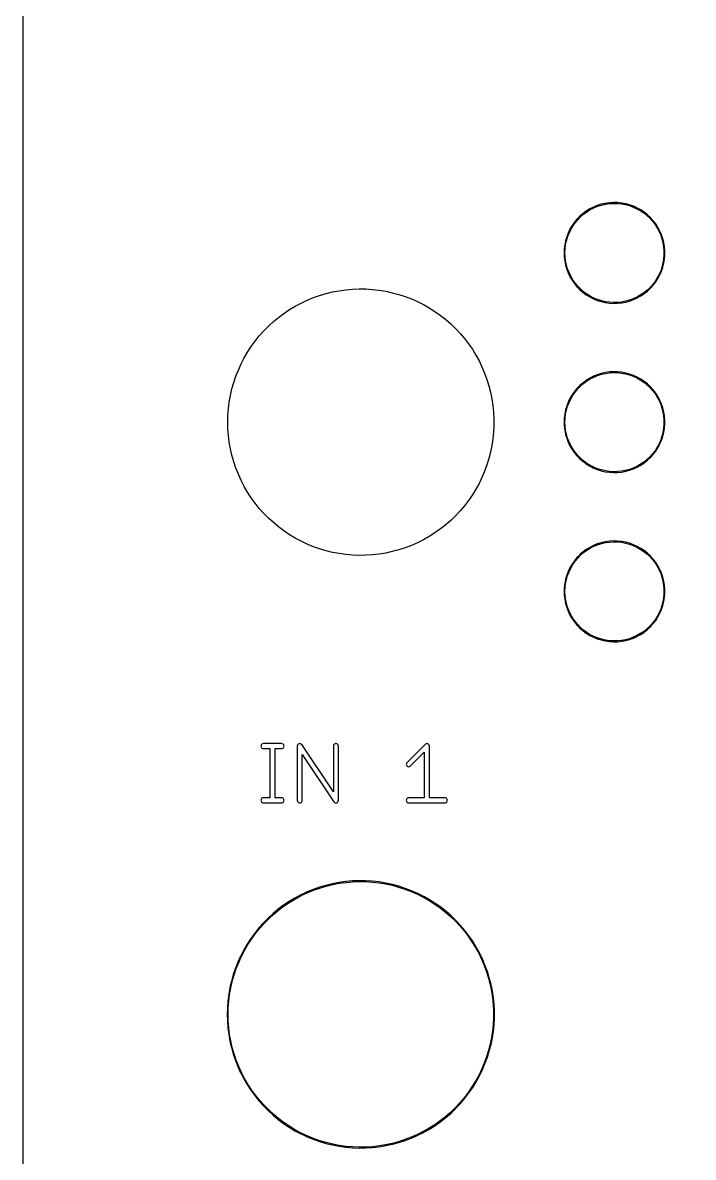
# Model space of a CAD drawing. Extents: x 1 to 42, y 9 to 138.
# Drawn here: x 1.27 to 21.42, y 36.28 to 70.35 of the extents above; entities that cross this region are included whole.
import ezdxf

# ---------------------------------------------------------------- set-up
doc = ezdxf.new("R2010")
doc.units = 0

msp = doc.modelspace()

# ---------------------------------------------------------------- linework, layer by layer
at = {"color": 5, "true_color": 0x0000ff}
msp.add_polyline3d([(41.56964, 9.25322, 0), (41.56964, 137.75436, 0), (1.27, 137.75436, 0), (1.27, 9.25322, 0), (41.56964, 9.25322, 0)], close=True, dxfattribs=at)
at = {"color": 34, "true_color": 0x008000}
for points in [[(1.27, 9.25322, 0), (41.56964, 9.25322, 0), (41.56964, 137.75436, 0), (1.27, 137.75436, 0), (1.27, 9.25322, 0)], [(18.89759, 64.94018, 0), (18.77567, 64.92238, 0), (18.77175, 64.92176, 0), (18.65237, 64.89382, 0), (18.53553, 64.85827, 0), (18.42123, 64.81255, 0), (18.41769, 64.81075, 0), (18.30847, 64.75487, 0), (18.20432, 64.69137, 0), (18.10781, 64.61771, 0), (18.01382, 64.53643, 0), (18.01101, 64.53362, 0), (17.92466, 64.44726, 0), (17.84846, 64.35328, 0), (17.77733, 64.25422, 0), (17.71384, 64.14754, 0), (17.71203, 64.144, 0), (17.66124, 64.03224, 0), (17.61552, 63.91794, 0), (17.5825, 63.8011, 0), (17.55709, 63.68172, 0), (17.55648, 63.6778, 0), (17.54123, 63.55588, 0), (17.53616, 63.43395, 0), (17.54123, 63.31204, 0), (17.55648, 63.19012, 0), (17.55709, 63.18619, 0), (17.5825, 63.06681, 0), (17.61552, 62.94997, 0), (17.66124, 62.83567, 0), (17.71203, 62.72391, 0), (17.71384, 62.72037, 0), (17.77733, 62.61369, 0), (17.84846, 62.51463, 0), (17.92466, 62.42065, 0), (17.92747, 62.41784, 0), (18.01382, 62.33148, 0), (18.10781, 62.2502, 0), (18.20432, 62.17654, 0), (18.30847, 62.11304, 0), (18.41769, 62.05716, 0), (18.42123, 62.05536, 0), (18.53553, 62.00964, 0), (18.65237, 61.97408, 0), (18.77175, 61.94614, 0), (18.77567, 61.94551, 0), (18.89759, 61.92774, 0), (19.01952, 61.92011, 0), (19.14144, 61.92266, 0), (19.26335, 61.93535, 0), (19.26728, 61.93598, 0), (19.3892, 61.95884, 0), (19.50603, 61.98932, 0), (19.62033, 62.0325, 0), (19.7321, 62.0833, 0), (19.73564, 62.0851, 0), (19.84232, 62.14352, 0), (19.94391, 62.2121, 0), (20.04044, 62.2883, 0), (20.12934, 62.37212, 0), (20.13215, 62.37493, 0), (20.21343, 62.46637, 0), (20.28963, 62.56289, 0), (20.35567, 62.66703, 0), (20.41154, 62.77625, 0), (20.41335, 62.77979, 0), (20.46415, 62.89155, 0), (20.50225, 63.00585, 0), (20.53273, 63.12523, 0), (20.55305, 63.24715, 0), (20.55367, 63.25108, 0), (20.56384, 63.373, 0), (20.56384, 63.49492, 0), (20.55367, 63.61684, 0), (20.55305, 63.62076, 0), (20.53273, 63.74268, 0), (20.50225, 63.86206, 0), (20.46415, 63.97636, 0), (20.41335, 64.08812, 0), (20.41154, 64.09166, 0), (20.35567, 64.20088, 0), (20.28963, 64.30502, 0), (20.21343, 64.40154, 0), (20.13215, 64.49298, 0), (20.12934, 64.49579, 0), (20.04044, 64.57961, 0), (19.94391, 64.65581, 0), (19.84232, 64.72439, 0), (19.73564, 64.78281, 0), (19.7321, 64.78461, 0), (19.62033, 64.83541, 0), (19.50603, 64.87859, 0), (19.3892, 64.90907, 0), (19.26728, 64.93192, 0), (19.26335, 64.93255, 0), (19.14144, 64.94525, 0), (19.01952, 64.9478, 0), (18.89759, 64.94018, 0)], [(19.26195, 61.9606, 0), (19.14144, 61.94806, 0), (19.01952, 61.94551, 0), (18.89759, 61.95314, 0), (18.77904, 61.97042, 0), (18.66022, 61.99823, 0), (18.54338, 62.03379, 0), (18.42918, 62.07947, 0), (18.3234, 62.13359, 0), (18.21925, 62.19709, 0), (18.12274, 62.27075, 0), (18.02875, 62.35203, 0), (17.94521, 62.43558, 0), (17.86901, 62.52956, 0), (17.79789, 62.62862, 0), (17.7352, 62.73394, 0), (17.68539, 62.84352, 0), (17.63967, 62.95782, 0), (17.60664, 63.07466, 0), (17.58154, 63.19267, 0), (17.56664, 63.31204, 0), (17.56155, 63.43395, 0), (17.56664, 63.55588, 0), (17.58154, 63.67523, 0), (17.60664, 63.79325, 0), (17.63967, 63.91009, 0), (17.68539, 64.02439, 0), (17.7352, 64.13397, 0), (17.79789, 64.23929, 0), (17.86901, 64.33835, 0), (17.94521, 64.43232, 0), (17.94522, 64.43234, 0), (18.02875, 64.51588, 0), (18.12274, 64.59716, 0), (18.21925, 64.67082, 0), (18.3234, 64.73432, 0), (18.42918, 64.78844, 0), (18.54338, 64.83412, 0), (18.66022, 64.86968, 0), (18.77893, 64.89747, 0), (18.89759, 64.91477, 0), (19.01952, 64.9224, 0), (19.14144, 64.91986, 0), (19.26206, 64.90728, 0), (19.38135, 64.88491, 0), (19.49819, 64.85444, 0), (19.61249, 64.81126, 0), (19.72287, 64.76108, 0), (19.82739, 64.70384, 0), (19.92899, 64.63526, 0), (20.02551, 64.55906, 0), (20.11248, 64.47706, 0), (20.19287, 64.38661, 0), (20.26908, 64.29009, 0), (20.33512, 64.18595, 0), (20.38937, 64.0799, 0), (20.44, 63.96851, 0), (20.4781, 63.85421, 0), (20.50857, 63.73483, 0), (20.5283, 63.61654, 0), (20.53844, 63.49492, 0), (20.53844, 63.373, 0), (20.52829, 63.25136, 0), (20.50857, 63.13308, 0), (20.4781, 63.0137, 0), (20.44, 62.8994, 0), (20.38937, 62.78801, 0), (20.33512, 62.68196, 0), (20.26908, 62.57782, 0), (20.19287, 62.4813, 0), (20.11248, 62.39085, 0), (20.02551, 62.30885, 0), (19.92899, 62.23265, 0), (19.82739, 62.16407, 0), (19.72276, 62.10677, 0), (19.61249, 62.05665, 0), (19.49819, 62.01347, 0), (19.38135, 61.98299, 0), (19.26195, 61.9606, 0)], [(7.4295, 58.35396, 0), (7.43458, 58.55462, 0), (7.44982, 58.75528, 0), (7.47522, 58.95594, 0), (7.51078, 59.15406, 0), (7.55396, 59.34964, 0), (7.60984, 59.54268, 0), (7.67334, 59.73318, 0), (7.74954, 59.9186, 0), (7.83082, 60.10148, 0), (7.9248, 60.28182, 0), (8.0264, 60.45454, 0), (8.13562, 60.62218, 0), (8.25246, 60.78474, 0), (8.37946, 60.94222, 0), (8.51408, 61.09208, 0), (8.65378, 61.23432, 0), (8.80364, 61.37148, 0), (8.95858, 61.49848, 0), (9.1186, 61.6204, 0), (9.28624, 61.73216, 0), (9.45896, 61.8363, 0), (9.63676, 61.93028, 0), (9.8171, 62.01664, 0), (10.00506, 62.09284, 0), (10.19302, 62.15888, 0), (10.38606, 62.21476, 0), (10.58164, 62.26302, 0), (10.77976, 62.30112, 0), (10.97788, 62.32906, 0), (11.17854, 62.34684, 0), (11.3792, 62.35446, 0), (11.57986, 62.35192, 0), (11.78052, 62.33922, 0), (11.98118, 62.31636, 0), (12.1793, 62.28334, 0), (12.37488, 62.24016, 0), (12.57046, 62.18936, 0), (12.76096, 62.12586, 0), (12.94892, 62.05474, 0), (13.13434, 61.97346, 0), (13.31214, 61.88456, 0), (13.4874, 61.7855, 0), (13.65758, 61.67628, 0), (13.82268, 61.55944, 0), (13.98016, 61.43752, 0), (14.13256, 61.30544, 0), (14.27734, 61.16574, 0), (14.4145, 61.01842, 0), (14.54404, 60.86602, 0), (14.66596, 60.706, 0), (14.78026, 60.5409, 0), (14.88694, 60.36818, 0), (14.98346, 60.19292, 0), (15.06982, 60.01258, 0), (15.14856, 59.82716, 0), (15.21968, 59.63666, 0), (15.2781, 59.44616, 0), (15.3289, 59.25058, 0), (15.36954, 59.055, 0), (15.40002, 58.85434, 0), (15.42034, 58.65622, 0), (15.4305, 58.45556, 0), (15.4305, 58.25236, 0), (15.42034, 58.0517, 0), (15.40002, 57.85358, 0), (15.36954, 57.65292, 0), (15.3289, 57.45734, 0), (15.2781, 57.26176, 0), (15.21968, 57.07126, 0), (15.14856, 56.88076, 0), (15.06982, 56.69534, 0), (14.98346, 56.515, 0), (14.88694, 56.33974, 0), (14.78026, 56.16702, 0), (14.66596, 56.00192, 0), (14.54404, 55.8419, 0), (14.4145, 55.6895, 0), (14.27734, 55.54218, 0), (14.13256, 55.40248, 0), (13.98016, 55.2704, 0), (13.82268, 55.14848, 0), (13.65758, 55.03164, 0), (13.4874, 54.92242, 0), (13.31214, 54.82336, 0), (13.13434, 54.73446, 0), (12.94892, 54.65318, 0), (12.76096, 54.58206, 0), (12.57046, 54.51856, 0), (12.37488, 54.46776, 0), (12.1793, 54.42458, 0), (11.98118, 54.39156, 0), (11.78052, 54.3687, 0), (11.57986, 54.356, 0), (11.3792, 54.35346, 0), (11.17854, 54.36108, 0), (10.97788, 54.37886, 0), (10.77976, 54.4068, 0), (10.58164, 54.4449, 0), (10.38606, 54.49316, 0), (10.19302, 54.54904, 0), (10.00506, 54.61508, 0), (9.8171, 54.69128, 0), (9.63676, 54.77764, 0), (9.45896, 54.87162, 0), (9.28624, 54.97576, 0), (9.1186, 55.08752, 0), (8.95858, 55.20944, 0), (8.80364, 55.33644, 0), (8.65378, 55.4736, 0), (8.51408, 55.61584, 0), (8.37946, 55.7657, 0), (8.25246, 55.92318, 0), (8.13562, 56.08574, 0), (8.0264, 56.25338, 0), (7.9248, 56.4261, 0), (7.83082, 56.60644, 0), (7.74954, 56.78932, 0), (7.67334, 56.97474, 0), (7.60984, 57.16524, 0), (7.55396, 57.35828, 0), (7.51078, 57.55386, 0), (7.47522, 57.75198, 0), (7.44982, 57.95264, 0), (7.43458, 58.1533, 0), (7.4295, 58.35396, 0)], [(18.89759, 59.86017, 0), (18.77567, 59.8424, 0), (18.77175, 59.84177, 0), (18.65237, 59.81383, 0), (18.53553, 59.77827, 0), (18.42123, 59.73255, 0), (18.41769, 59.73075, 0), (18.30847, 59.67487, 0), (18.20432, 59.61137, 0), (18.10781, 59.53771, 0), (18.01382, 59.45643, 0), (18.01101, 59.45362, 0), (17.92466, 59.36726, 0), (17.84846, 59.27328, 0), (17.77733, 59.17422, 0), (17.71384, 59.06754, 0), (17.71203, 59.064, 0), (17.66124, 58.95224, 0), (17.61552, 58.83794, 0), (17.5825, 58.7211, 0), (17.55709, 58.60172, 0), (17.55648, 58.59779, 0), (17.54123, 58.47588, 0), (17.53616, 58.35396, 0), (17.54123, 58.23204, 0), (17.55648, 58.11011, 0), (17.55709, 58.10619, 0), (17.5825, 57.98681, 0), (17.61552, 57.86997, 0), (17.66124, 57.75567, 0), (17.71203, 57.64391, 0), (17.71384, 57.64037, 0), (17.77733, 57.53369, 0), (17.84846, 57.43463, 0), (17.92466, 57.34065, 0), (17.92747, 57.33784, 0), (18.01382, 57.25148, 0), (18.10781, 57.1702, 0), (18.20432, 57.09654, 0), (18.30847, 57.03304, 0), (18.41769, 56.97716, 0), (18.42123, 56.97536, 0), (18.53553, 56.92964, 0), (18.65237, 56.89408, 0), (18.77175, 56.86614, 0), (18.77567, 56.86552, 0), (18.89759, 56.84773, 0), (19.01952, 56.84012, 0), (19.14144, 56.84265, 0), (19.26335, 56.85536, 0), (19.26728, 56.85598, 0), (19.3892, 56.87884, 0), (19.50603, 56.90932, 0), (19.62033, 56.9525, 0), (19.7321, 57.0033, 0), (19.73564, 57.0051, 0), (19.84232, 57.06352, 0), (19.94391, 57.1321, 0), (20.04044, 57.2083, 0), (20.12934, 57.29212, 0), (20.13215, 57.29493, 0), (20.21343, 57.38637, 0), (20.28963, 57.48289, 0), (20.35567, 57.58703, 0), (20.41154, 57.69625, 0), (20.41335, 57.69979, 0), (20.46415, 57.81155, 0), (20.50225, 57.92585, 0), (20.53273, 58.04523, 0), (20.55305, 58.16715, 0), (20.55367, 58.17108, 0), (20.56384, 58.29299, 0), (20.56384, 58.41491, 0), (20.55367, 58.53684, 0), (20.55305, 58.54076, 0), (20.53273, 58.66268, 0), (20.50225, 58.78206, 0), (20.46415, 58.89636, 0), (20.41335, 59.00812, 0), (20.41154, 59.01166, 0), (20.35567, 59.12088, 0), (20.28963, 59.22502, 0), (20.21343, 59.32154, 0), (20.13215, 59.41298, 0), (20.12934, 59.41579, 0), (20.04044, 59.49961, 0), (19.94391, 59.57581, 0), (19.84232, 59.64439, 0), (19.73564, 59.70281, 0), (19.7321, 59.70461, 0), (19.62033, 59.75541, 0), (19.50603, 59.79859, 0), (19.3892, 59.82907, 0), (19.26728, 59.85193, 0), (19.26335, 59.85256, 0), (19.14144, 59.86525, 0), (19.01952, 59.8678, 0), (18.89759, 59.86017, 0)], [(19.26207, 56.88063, 0), (19.14144, 56.86806, 0), (19.01952, 56.86552, 0), (18.89759, 56.87314, 0), (18.77893, 56.89044, 0), (18.66022, 56.91823, 0), (18.54338, 56.95379, 0), (18.42918, 56.99947, 0), (18.3234, 57.05359, 0), (18.21925, 57.11709, 0), (18.12274, 57.19075, 0), (18.02875, 57.27203, 0), (17.94521, 57.35558, 0), (17.86901, 57.44956, 0), (17.79789, 57.54862, 0), (17.7352, 57.65394, 0), (17.68539, 57.76352, 0), (17.63967, 57.87782, 0), (17.60664, 57.99466, 0), (17.58154, 58.11268, 0), (17.56664, 58.23204, 0), (17.56155, 58.35396, 0), (17.56664, 58.47588, 0), (17.58154, 58.59524, 0), (17.60664, 58.71325, 0), (17.63967, 58.83009, 0), (17.68539, 58.94439, 0), (17.7352, 59.05397, 0), (17.79789, 59.15929, 0), (17.86901, 59.25835, 0), (17.94521, 59.35233, 0), (18.02875, 59.43588, 0), (18.12274, 59.51716, 0), (18.21925, 59.59082, 0), (18.3234, 59.65432, 0), (18.42918, 59.70844, 0), (18.54338, 59.75412, 0), (18.66022, 59.78968, 0), (18.77904, 59.81749, 0), (18.89759, 59.83477, 0), (19.01952, 59.8424, 0), (19.14144, 59.83985, 0), (19.26195, 59.82731, 0), (19.38135, 59.80492, 0), (19.49819, 59.77444, 0), (19.61249, 59.73126, 0), (19.72276, 59.68114, 0), (19.82739, 59.62384, 0), (19.92899, 59.55526, 0), (20.02551, 59.47906, 0), (20.11248, 59.39706, 0), (20.19287, 59.30661, 0), (20.26908, 59.21009, 0), (20.33512, 59.10595, 0), (20.38937, 58.9999, 0), (20.44, 58.88851, 0), (20.4781, 58.77421, 0), (20.50857, 58.65483, 0), (20.5283, 58.53654, 0), (20.53844, 58.41491, 0), (20.53844, 58.29299, 0), (20.52829, 58.17136, 0), (20.50857, 58.05308, 0), (20.4781, 57.9337, 0), (20.44, 57.8194, 0), (20.38937, 57.70801, 0), (20.33512, 57.60196, 0), (20.26908, 57.49782, 0), (20.19287, 57.4013, 0), (20.11248, 57.31085, 0), (20.02551, 57.22885, 0), (19.92899, 57.15265, 0), (19.82739, 57.08407, 0), (19.72276, 57.02677, 0), (19.61249, 56.97665, 0), (19.49819, 56.93347, 0), (19.38135, 56.90299, 0), (19.26207, 56.88063, 0)], [(18.89759, 54.78018, 0), (18.77567, 54.7624, 0), (18.77175, 54.76177, 0), (18.65237, 54.73383, 0), (18.53553, 54.69827, 0), (18.42123, 54.65255, 0), (18.41769, 54.65075, 0), (18.30847, 54.59487, 0), (18.20432, 54.53137, 0), (18.10781, 54.45771, 0), (18.01382, 54.37643, 0), (18.01101, 54.37362, 0), (17.92466, 54.28726, 0), (17.84846, 54.19328, 0), (17.77733, 54.09422, 0), (17.71384, 53.98754, 0), (17.71203, 53.984, 0), (17.66124, 53.87224, 0), (17.61552, 53.75794, 0), (17.5825, 53.6411, 0), (17.55709, 53.52172, 0), (17.55648, 53.5178, 0), (17.54123, 53.39587, 0), (17.53616, 53.27395, 0), (17.54123, 53.15204, 0), (17.55648, 53.03012, 0), (17.55709, 53.02619, 0), (17.5825, 52.90681, 0), (17.61552, 52.78997, 0), (17.66124, 52.67567, 0), (17.71203, 52.56391, 0), (17.71384, 52.56037, 0), (17.77733, 52.45369, 0), (17.84846, 52.35463, 0), (17.92466, 52.26065, 0), (17.92747, 52.25784, 0), (18.01382, 52.17148, 0), (18.10781, 52.0902, 0), (18.20432, 52.01654, 0), (18.30847, 51.95304, 0), (18.41769, 51.89716, 0), (18.42123, 51.89536, 0), (18.53553, 51.84964, 0), (18.65237, 51.81408, 0), (18.77175, 51.78614, 0), (18.77567, 51.78551, 0), (18.89759, 51.76774, 0), (19.01952, 51.76011, 0), (19.14144, 51.76266, 0), (19.26335, 51.77535, 0), (19.26728, 51.77598, 0), (19.3892, 51.79884, 0), (19.50603, 51.82932, 0), (19.62033, 51.8725, 0), (19.7321, 51.9233, 0), (19.73564, 51.9251, 0), (19.84232, 51.98352, 0), (19.94391, 52.0521, 0), (20.04044, 52.1283, 0), (20.12934, 52.21212, 0), (20.13215, 52.21493, 0), (20.21343, 52.30637, 0), (20.28963, 52.40289, 0), (20.35567, 52.50703, 0), (20.41154, 52.61625, 0), (20.41335, 52.61979, 0), (20.46415, 52.73155, 0), (20.50225, 52.84585, 0), (20.53273, 52.96523, 0), (20.55305, 53.08715, 0), (20.55367, 53.09107, 0), (20.56384, 53.213, 0), (20.56384, 53.33492, 0), (20.55367, 53.45684, 0), (20.55305, 53.46076, 0), (20.53273, 53.58268, 0), (20.50225, 53.70206, 0), (20.46415, 53.81636, 0), (20.41335, 53.92812, 0), (20.41154, 53.93166, 0), (20.35567, 54.04088, 0), (20.28963, 54.14502, 0), (20.21343, 54.24154, 0), (20.13215, 54.33298, 0), (20.12934, 54.33579, 0), (20.04044, 54.41961, 0), (19.94391, 54.49581, 0), (19.84232, 54.56439, 0), (19.73564, 54.62281, 0), (19.7321, 54.62461, 0), (19.62033, 54.67541, 0), (19.50603, 54.71859, 0), (19.3892, 54.74907, 0), (19.26728, 54.77193, 0), (19.26335, 54.77256, 0), (19.14144, 54.78526, 0), (19.01952, 54.7878, 0), (18.89759, 54.78018, 0)], [(19.26207, 51.80063, 0), (19.14144, 51.78806, 0), (19.01952, 51.78552, 0), (18.89759, 51.79314, 0), (18.77893, 51.81044, 0), (18.66022, 51.83823, 0), (18.54338, 51.87379, 0), (18.42918, 51.91947, 0), (18.3234, 51.97359, 0), (18.21925, 52.03709, 0), (18.12274, 52.11075, 0), (18.02875, 52.19203, 0), (17.94521, 52.27558, 0), (17.86901, 52.36956, 0), (17.79789, 52.46862, 0), (17.7352, 52.57394, 0), (17.68539, 52.68352, 0), (17.63967, 52.79782, 0), (17.60664, 52.91466, 0), (17.58154, 53.03267, 0), (17.56664, 53.15204, 0), (17.56155, 53.27395, 0), (17.56664, 53.39587, 0), (17.58154, 53.51523, 0), (17.60664, 53.63325, 0), (17.63967, 53.75009, 0), (17.68539, 53.86439, 0), (17.7352, 53.97397, 0), (17.79789, 54.07929, 0), (17.86901, 54.17835, 0), (17.94521, 54.27233, 0), (18.02875, 54.35588, 0), (18.12274, 54.43716, 0), (18.21925, 54.51082, 0), (18.3234, 54.57432, 0), (18.42918, 54.62844, 0), (18.54338, 54.67412, 0), (18.66022, 54.70968, 0), (18.77893, 54.73747, 0), (18.89759, 54.75478, 0), (19.01952, 54.76239, 0), (19.14144, 54.75986, 0), (19.26207, 54.74728, 0), (19.38135, 54.72492, 0), (19.49819, 54.69444, 0), (19.61249, 54.65126, 0), (19.72276, 54.60114, 0), (19.82739, 54.54384, 0), (19.92899, 54.47526, 0), (20.02551, 54.39906, 0), (20.11248, 54.31706, 0), (20.19287, 54.22661, 0), (20.26908, 54.13009, 0), (20.33512, 54.02595, 0), (20.38937, 53.9199, 0), (20.44, 53.80851, 0), (20.4781, 53.69421, 0), (20.50857, 53.57483, 0), (20.5283, 53.45654, 0), (20.53844, 53.33492, 0), (20.53844, 53.213, 0), (20.5283, 53.09137, 0), (20.50857, 52.97308, 0), (20.4781, 52.8537, 0), (20.44, 52.7394, 0), (20.38937, 52.62801, 0), (20.33512, 52.52196, 0), (20.26908, 52.41782, 0), (20.19287, 52.3213, 0), (20.11248, 52.23085, 0), (20.02551, 52.14885, 0), (19.92899, 52.07265, 0), (19.82739, 52.00407, 0), (19.72276, 51.94677, 0), (19.61249, 51.89665, 0), (19.49819, 51.85347, 0), (19.38135, 51.82299, 0), (19.26207, 51.80063, 0)], [(8.5039, 48.7045, 0), (8.48037, 48.70077, 0), (8.45913, 48.68994, 0), (8.44227, 48.67308, 0), (8.43144, 48.65184, 0), (8.4277, 48.6283, 0), (8.43144, 48.60475, 0), (8.44227, 48.58351, 0), (8.45913, 48.56665, 0), (8.48037, 48.55582, 0), (8.5039, 48.5521, 0), (8.69949, 48.5521, 0), (8.69949, 47.07636, 0), (8.5039, 47.07636, 0), (8.48037, 47.07263, 0), (8.45913, 47.0618, 0), (8.44227, 47.04494, 0), (8.43144, 47.0237, 0), (8.4277, 47.00016, 0), (8.43144, 46.97661, 0), (8.44227, 46.95537, 0), (8.45913, 46.93851, 0), (8.48037, 46.92768, 0), (8.5039, 46.92396, 0), (9.04748, 46.92396, 0), (9.07102, 46.92768, 0), (9.09226, 46.93851, 0), (9.10912, 46.95537, 0), (9.11994, 46.97661, 0), (9.12368, 47.00016, 0), (9.11994, 47.0237, 0), (9.10912, 47.04494, 0), (9.09226, 47.0618, 0), (9.07102, 47.07263, 0), (9.04748, 47.07636, 0), (8.85188, 47.07636, 0), (8.85188, 48.5521, 0), (9.04748, 48.5521, 0), (9.07102, 48.55582, 0), (9.09226, 48.56665, 0), (9.10912, 48.58351, 0), (9.11994, 48.60475, 0), (9.12368, 48.6283, 0), (9.11994, 48.65184, 0), (9.10912, 48.67308, 0), (9.09226, 48.68994, 0), (9.07102, 48.70077, 0), (9.04748, 48.7045, 0), (8.5039, 48.7045, 0)], [(10.6807, 46.92396, 0), (10.70424, 46.92768, 0), (10.72548, 46.93851, 0), (10.74234, 46.95537, 0), (10.75317, 46.97661, 0), (10.7569, 47.00016, 0), (10.7569, 48.6283, 0), (10.75317, 48.65184, 0), (10.74234, 48.67308, 0), (10.72548, 48.68994, 0), (10.70424, 48.70077, 0), (10.6807, 48.7045, 0), (10.65715, 48.70077, 0), (10.63591, 48.68994, 0), (10.61905, 48.67308, 0), (10.60822, 48.65184, 0), (10.6045, 48.6283, 0), (10.6045, 47.25186, 0), (9.65776, 48.67308, 0), (9.6409, 48.68994, 0), (9.61966, 48.70077, 0), (9.59612, 48.7045, 0), (9.57257, 48.70077, 0), (9.55133, 48.68994, 0), (9.53447, 48.67308, 0), (9.52364, 48.65184, 0), (9.51992, 48.6283, 0), (9.51992, 47.00016, 0), (9.52364, 46.97661, 0), (9.53447, 46.95537, 0), (9.55133, 46.93851, 0), (9.57257, 46.92768, 0), (9.59612, 46.92396, 0), (9.61966, 46.92768, 0), (9.6409, 46.93851, 0), (9.65776, 46.95537, 0), (9.66859, 46.97661, 0), (9.67231, 47.00016, 0), (9.67231, 48.37659, 0), (10.61905, 46.95537, 0), (10.63591, 46.93851, 0), (10.65715, 46.92768, 0), (10.6807, 46.92396, 0)], [(12.80853, 48.12952, 0), (12.7977, 48.10828, 0), (12.79398, 48.08474, 0), (12.7977, 48.06119, 0), (12.80853, 48.03995, 0), (12.82539, 48.02309, 0), (12.84663, 48.01226, 0), (12.87018, 48.00854, 0), (12.89372, 48.01226, 0), (12.91496, 48.02309, 0), (13.33754, 48.44567, 0), (13.33754, 47.07636, 0), (12.87018, 47.07636, 0), (12.84663, 47.07263, 0), (12.82539, 47.0618, 0), (12.80853, 47.04494, 0), (12.7977, 47.0237, 0), (12.79398, 47.00016, 0), (12.7977, 46.97661, 0), (12.80853, 46.95537, 0), (12.82539, 46.93851, 0), (12.84663, 46.92768, 0), (12.87018, 46.92396, 0), (13.95475, 46.92396, 0), (13.9783, 46.92768, 0), (13.99954, 46.93851, 0), (14.0164, 46.95537, 0), (14.02723, 46.97661, 0), (14.03095, 47.00016, 0), (14.02723, 47.0237, 0), (14.0164, 47.04494, 0), (13.99954, 47.0618, 0), (13.9783, 47.07263, 0), (13.95475, 47.07636, 0), (13.48994, 47.07636, 0), (13.48994, 48.6283, 0), (13.48621, 48.65184, 0), (13.47538, 48.67308, 0), (13.45852, 48.68994, 0), (13.43728, 48.70077, 0), (13.41374, 48.7045, 0), (13.39019, 48.70077, 0), (13.36895, 48.68994, 0), (12.80853, 48.12952, 0)], [(11.17854, 44.57954, 0), (10.97788, 44.56176, 0), (10.77976, 44.53382, 0), (10.77583, 44.53319, 0), (10.57771, 44.49509, 0), (10.38213, 44.44683, 0), (10.18909, 44.39095, 0), (10.00113, 44.32491, 0), (9.81317, 44.24871, 0), (9.63283, 44.16235, 0), (9.62928, 44.16055, 0), (9.45149, 44.06657, 0), (9.27877, 43.96243, 0), (9.11112, 43.85067, 0), (8.95111, 43.72875, 0), (8.79617, 43.60175, 0), (8.64631, 43.46459, 0), (8.6435, 43.46178, 0), (8.5038, 43.31954, 0), (8.36918, 43.16968, 0), (8.24217, 43.0122, 0), (8.12534, 42.84964, 0), (8.01612, 42.682, 0), (7.91452, 42.50928, 0), (7.82054, 42.32894, 0), (7.81874, 42.3254, 0), (7.73746, 42.14252, 0), (7.66126, 41.9571, 0), (7.59776, 41.76659, 0), (7.54188, 41.57356, 0), (7.4987, 41.37798, 0), (7.46314, 41.17986, 0), (7.46252, 41.17593, 0), (7.43712, 40.97528, 0), (7.42188, 40.77462, 0), (7.41679, 40.57395, 0), (7.42188, 40.37328, 0), (7.43712, 40.17263, 0), (7.46252, 39.97198, 0), (7.46314, 39.96805, 0), (7.4987, 39.76993, 0), (7.54188, 39.57435, 0), (7.59776, 39.38131, 0), (7.66126, 39.19081, 0), (7.73746, 39.00539, 0), (7.81874, 38.82251, 0), (7.82054, 38.81897, 0), (7.91452, 38.63863, 0), (8.01612, 38.46591, 0), (8.12534, 38.29827, 0), (8.24217, 38.13571, 0), (8.36918, 37.97823, 0), (8.5038, 37.82837, 0), (8.6435, 37.68613, 0), (8.64631, 37.68332, 0), (8.79617, 37.54616, 0), (8.95111, 37.41916, 0), (9.11112, 37.29724, 0), (9.27877, 37.18548, 0), (9.45149, 37.08133, 0), (9.62928, 36.98736, 0), (9.63283, 36.98556, 0), (9.81317, 36.8992, 0), (10.00113, 36.823, 0), (10.18909, 36.75696, 0), (10.38213, 36.70107, 0), (10.57771, 36.65282, 0), (10.77583, 36.61472, 0), (10.77976, 36.61408, 0), (10.97788, 36.58616, 0), (11.17854, 36.56837, 0), (11.3792, 36.56075, 0), (11.57986, 36.56329, 0), (11.78052, 36.57598, 0), (11.98118, 36.59885, 0), (11.9851, 36.59948, 0), (12.18322, 36.6325, 0), (12.3788, 36.67568, 0), (12.57438, 36.72648, 0), (12.76488, 36.78998, 0), (12.95284, 36.8611, 0), (13.13826, 36.94238, 0), (13.31606, 37.03128, 0), (13.3196, 37.03308, 0), (13.49486, 37.13214, 0), (13.66504, 37.24136, 0), (13.83014, 37.35819, 0), (13.98762, 37.48012, 0), (14.14002, 37.6122, 0), (14.2848, 37.7519, 0), (14.28761, 37.75471, 0), (14.42477, 37.90203, 0), (14.55431, 38.05443, 0), (14.67623, 38.21445, 0), (14.79053, 38.37955, 0), (14.89721, 38.55227, 0), (14.99373, 38.72753, 0), (14.99553, 38.73107, 0), (15.08189, 38.9114, 0), (15.16063, 39.09682, 0), (15.23175, 39.28732, 0), (15.29017, 39.47782, 0), (15.34097, 39.6734, 0), (15.38161, 39.86898, 0), (15.38224, 39.87292, 0), (15.41271, 40.07358, 0), (15.43303, 40.27169, 0), (15.4432, 40.47235, 0), (15.4432, 40.67555, 0), (15.43303, 40.87621, 0), (15.41271, 41.07434, 0), (15.38224, 41.275, 0), (15.38161, 41.27892, 0), (15.34097, 41.4745, 0), (15.29017, 41.67008, 0), (15.23175, 41.86058, 0), (15.16063, 42.05108, 0), (15.08189, 42.2365, 0), (14.99553, 42.41684, 0), (14.99373, 42.42038, 0), (14.89721, 42.59564, 0), (14.79053, 42.76836, 0), (14.67623, 42.93346, 0), (14.55431, 43.09348, 0), (14.42477, 43.24588, 0), (14.28761, 43.3932, 0), (14.2848, 43.39601, 0), (14.14002, 43.53571, 0), (13.98762, 43.66779, 0), (13.83014, 43.78971, 0), (13.66504, 43.90655, 0), (13.49486, 44.01577, 0), (13.3196, 44.11483, 0), (13.31606, 44.11663, 0), (13.13826, 44.20553, 0), (12.95284, 44.28681, 0), (12.76488, 44.35793, 0), (12.57438, 44.42143, 0), (12.3788, 44.47223, 0), (12.18322, 44.51541, 0), (11.9851, 44.54843, 0), (11.98118, 44.54906, 0), (11.78052, 44.57192, 0), (11.57986, 44.58462, 0), (11.3792, 44.58716, 0), (11.17854, 44.57954, 0)], [(11.78052, 36.6014, 0), (11.57986, 36.58869, 0), (11.3792, 36.58616, 0), (11.17854, 36.59377, 0), (10.97788, 36.61155, 0), (10.78198, 36.63919, 0), (10.58556, 36.67696, 0), (10.38998, 36.72523, 0), (10.19694, 36.78111, 0), (10.00897, 36.84715, 0), (9.82102, 36.92335, 0), (9.64211, 37.00903, 0), (9.46641, 37.10188, 0), (9.29369, 37.20603, 0), (9.12606, 37.31779, 0), (8.96604, 37.43971, 0), (8.8111, 37.56671, 0), (8.66182, 37.70333, 0), (8.52435, 37.8433, 0), (8.38973, 37.99316, 0), (8.26273, 38.15064, 0), (8.14589, 38.3132, 0), (8.03667, 38.48084, 0), (7.93507, 38.65356, 0), (7.84263, 38.83094, 0), (7.76161, 39.01324, 0), (7.68541, 39.19865, 0), (7.62191, 39.38915, 0), (7.56603, 39.5822, 0), (7.52285, 39.77778, 0), (7.48771, 39.97356, 0), (7.46252, 40.17263, 0), (7.44728, 40.37328, 0), (7.44219, 40.57395, 0), (7.44728, 40.77462, 0), (7.46252, 40.97528, 0), (7.48771, 41.17435, 0), (7.52285, 41.37013, 0), (7.56603, 41.56571, 0), (7.62191, 41.75875, 0), (7.68541, 41.94925, 0), (7.76161, 42.13467, 0), (7.84263, 42.31697, 0), (7.93507, 42.49435, 0), (8.03667, 42.66707, 0), (8.14589, 42.83471, 0), (8.26273, 42.99727, 0), (8.38973, 43.15475, 0), (8.52435, 43.30461, 0), (8.66182, 43.44458, 0), (8.8111, 43.5812, 0), (8.96604, 43.7082, 0), (9.12606, 43.83012, 0), (9.29369, 43.94188, 0), (9.46641, 44.04602, 0), (9.64211, 44.13888, 0), (9.82102, 44.22456, 0), (10.00897, 44.30076, 0), (10.19694, 44.3668, 0), (10.38998, 44.42268, 0), (10.58556, 44.47094, 0), (10.78218, 44.50875, 0), (10.97788, 44.53635, 0), (11.17854, 44.55414, 0), (11.3792, 44.56175, 0), (11.57986, 44.55922, 0), (11.78052, 44.54651, 0), (11.98052, 44.52374, 0), (12.17537, 44.49126, 0), (12.37095, 44.44808, 0), (12.56653, 44.39728, 0), (12.75703, 44.33378, 0), (12.94499, 44.26266, 0), (13.13041, 44.18138, 0), (13.30513, 44.09402, 0), (13.47993, 43.99522, 0), (13.65011, 43.886, 0), (13.81521, 43.76916, 0), (13.97269, 43.64724, 0), (14.12509, 43.51516, 0), (14.26796, 43.3773, 0), (14.40422, 43.23095, 0), (14.53376, 43.07855, 0), (14.65568, 42.91853, 0), (14.76998, 42.75343, 0), (14.87666, 42.58071, 0), (14.97238, 42.40691, 0), (15.05774, 42.22865, 0), (15.13648, 42.04323, 0), (15.2076, 41.85273, 0), (15.26602, 41.66223, 0), (15.31682, 41.46665, 0), (15.35734, 41.27166, 0), (15.38731, 41.07434, 0), (15.40763, 40.87621, 0), (15.4178, 40.67555, 0), (15.4178, 40.47235, 0), (15.40763, 40.27169, 0), (15.38731, 40.07358, 0), (15.35733, 39.87622, 0), (15.31682, 39.68126, 0), (15.26602, 39.48568, 0), (15.2076, 39.29518, 0), (15.13648, 39.10468, 0), (15.05774, 38.91926, 0), (14.97238, 38.741, 0), (14.87666, 38.5672, 0), (14.76998, 38.39448, 0), (14.65568, 38.22938, 0), (14.53376, 38.06936, 0), (14.40422, 37.91696, 0), (14.26796, 37.77061, 0), (14.12509, 37.63275, 0), (13.97269, 37.50067, 0), (13.81521, 37.37874, 0), (13.65011, 37.26191, 0), (13.47993, 37.15269, 0), (13.30513, 37.05389, 0), (13.13041, 36.96653, 0), (12.94499, 36.88525, 0), (12.75703, 36.81413, 0), (12.56653, 36.75063, 0), (12.37095, 36.69983, 0), (12.17537, 36.65665, 0), (11.98071, 36.62421, 0), (11.78052, 36.6014, 0)]]:
    msp.add_polyline3d(points, close=True, dxfattribs=at)

doc.saveas('drawing.dxf')
